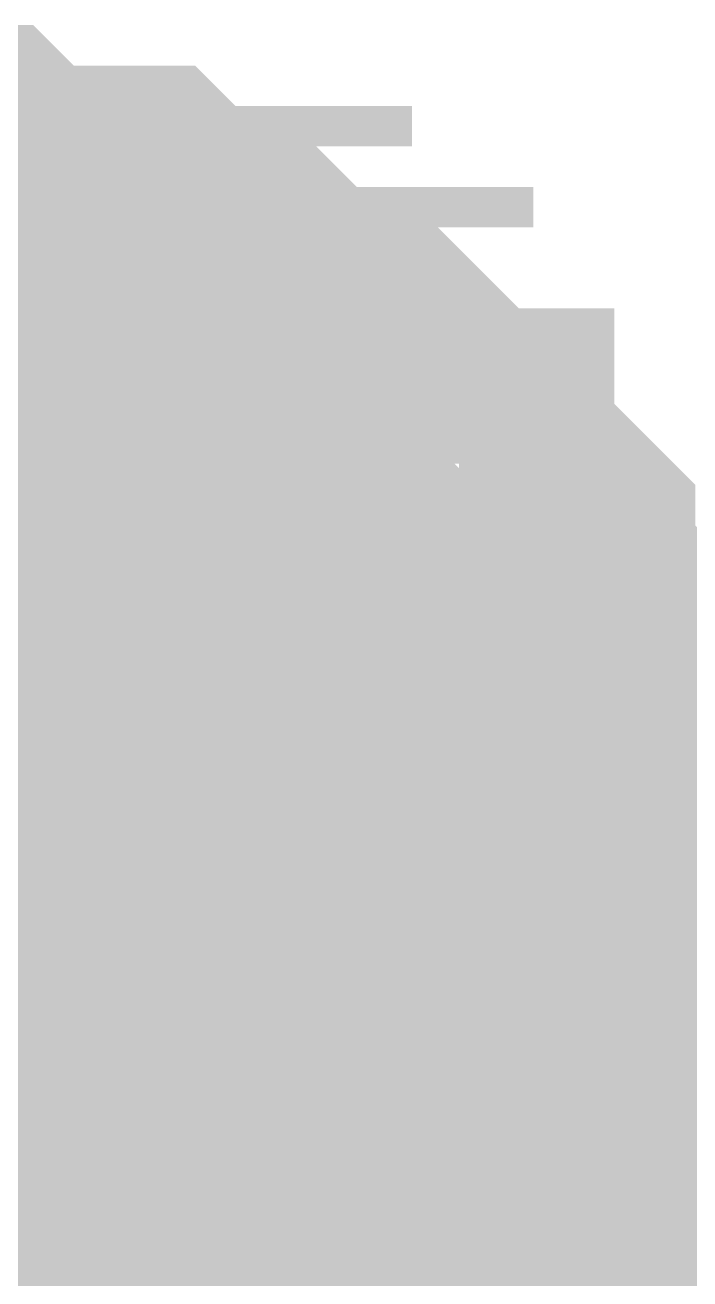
# Model space of a CAD drawing. Header units: inches. Extents: x 0 to 841, y 0 to 594.
# Drawn here: x 587.665 to 588.094, y 562.323 to 563.133 of the extents above; entities that cross this region are included whole.
import ezdxf

# ---------------------------------------------------------------- set-up
doc = ezdxf.new("R2010")
doc.units = ezdxf.units.IN
doc.layers.add('Sheet', color=255, linetype='Continuous')

msp = doc.modelspace()

# ---------------------------------------------------------------- linework, layer by layer
at = {"layer": 'Sheet'}
for points in [[(587.5032, 562.98302, 0.29972, 0.29972, 0), (587.52933, 562.98302, 0.29972, 0.29972, 0), (587.55546, 562.98302, 0.29972, 0.29972, 0), (587.58159, 562.98302, 0.29972, 0.29972, 0), (587.60772, 562.98302, 0.29972, 0.29972, 0), (587.63385, 562.95689, 0.29972, 0.29972, 0), (587.65999, 562.95689, 0.29972, 0.29972, 0), (587.68612, 562.95689, 0.29972, 0.29972, 0), (587.71225, 562.95689, 0.29972, 0.29972, 0), (587.73838, 562.93076, 0.29972, 0.29972, 0), (587.76451, 562.93076, 0.29972, 0.29972, 0), (587.76451, 562.90463, 0.29972, 0.29972, 0), (587.79064, 562.90463, 0.29972, 0.29972, 0), (587.81677, 562.8785, 0.29972, 0.29972, 0), (587.8429, 562.8785, 0.29972, 0.29972, 0), (587.8429, 562.85237, 0.29972, 0.29972, 0), (587.86903, 562.85237, 0.29972, 0.29972, 0), (587.89516, 562.82624, 0.29972, 0.29972, 0), (587.89516, 562.80011, 0.29972, 0.29972, 0), (587.9213, 562.80011, 0.29972, 0.29972, 0), (587.94743, 562.77398, 0.29972, 0.29972, 0), (587.94743, 562.74785, 0.29972, 0.29972, 0), (587.97356, 562.72171, 0.29972, 0.29972, 0), (587.97356, 562.69558, 0.29972, 0.29972, 0), (587.97356, 562.69558, 0.29972, 0.29972, 0), (587.99969, 562.66945, 0.29972, 0.29972, 0), (587.99969, 562.64332, 0.29972, 0.29972, 0), (587.99969, 562.61719, 0.29972, 0.29972, 0), (588.02582, 562.59106, 0.29972, 0.29972, 0), (588.02582, 562.56493, 0.29972, 0.29972, 0), (588.02582, 562.5388, 0.29972, 0.29972, 0), (588.02582, 562.51267, 0.29972, 0.29972, 0), (588.02582, 562.48654, 0.29972, 0.29972, 0)], [(587.5032, 562.98302, 0.29972, 0.29972, 0), (587.52933, 562.98302, 0.29972, 0.29972, 0), (587.55546, 562.98302, 0.29972, 0.29972, 0), (587.58159, 562.98302, 0.29972, 0.29972, 0), (587.60772, 562.98302, 0.29972, 0.29972, 0), (587.63385, 562.95689, 0.29972, 0.29972, 0), (587.65999, 562.95689, 0.29972, 0.29972, 0), (587.68612, 562.95689, 0.29972, 0.29972, 0), (587.71225, 562.95689, 0.29972, 0.29972, 0), (587.73838, 562.93076, 0.29972, 0.29972, 0), (587.76451, 562.93076, 0.29972, 0.29972, 0), (587.76451, 562.90463, 0.29972, 0.29972, 0), (587.79064, 562.90463, 0.29972, 0.29972, 0), (587.81677, 562.8785, 0.29972, 0.29972, 0), (587.8429, 562.8785, 0.29972, 0.29972, 0), (587.8429, 562.85237, 0.29972, 0.29972, 0), (587.86903, 562.85237, 0.29972, 0.29972, 0), (587.89516, 562.82624, 0.29972, 0.29972, 0), (587.89516, 562.80011, 0.29972, 0.29972, 0), (587.9213, 562.80011, 0.29972, 0.29972, 0), (587.94743, 562.77398, 0.29972, 0.29972, 0), (587.94743, 562.74785, 0.29972, 0.29972, 0), (587.97356, 562.72171, 0.29972, 0.29972, 0), (587.97356, 562.69558, 0.29972, 0.29972, 0), (587.97356, 562.69558, 0.29972, 0.29972, 0), (587.99969, 562.66945, 0.29972, 0.29972, 0), (587.99969, 562.64332, 0.29972, 0.29972, 0), (587.99969, 562.61719, 0.29972, 0.29972, 0), (588.02582, 562.59106, 0.29972, 0.29972, 0), (588.02582, 562.56493, 0.29972, 0.29972, 0), (588.02582, 562.5388, 0.29972, 0.29972, 0), (588.02582, 562.51267, 0.29972, 0.29972, 0), (588.02582, 562.48654, 0.29972, 0.29972, 0)], [(587.5032, 562.98302, 0.29972, 0.29972, 0), (587.52933, 562.98302, 0.29972, 0.29972, 0), (587.55546, 562.98302, 0.29972, 0.29972, 0), (587.58159, 562.98302, 0.29972, 0.29972, 0), (587.60772, 562.98302, 0.29972, 0.29972, 0), (587.63385, 562.95689, 0.29972, 0.29972, 0), (587.65999, 562.95689, 0.29972, 0.29972, 0), (587.68612, 562.95689, 0.29972, 0.29972, 0), (587.71225, 562.95689, 0.29972, 0.29972, 0), (587.73838, 562.93076, 0.29972, 0.29972, 0), (587.76451, 562.93076, 0.29972, 0.29972, 0), (587.76451, 562.90463, 0.29972, 0.29972, 0), (587.79064, 562.90463, 0.29972, 0.29972, 0), (587.81677, 562.8785, 0.29972, 0.29972, 0), (587.8429, 562.8785, 0.29972, 0.29972, 0), (587.8429, 562.85237, 0.29972, 0.29972, 0), (587.86903, 562.85237, 0.29972, 0.29972, 0), (587.89516, 562.82624, 0.29972, 0.29972, 0), (587.89516, 562.80011, 0.29972, 0.29972, 0), (587.9213, 562.80011, 0.29972, 0.29972, 0), (587.94743, 562.77398, 0.29972, 0.29972, 0), (587.94743, 562.74785, 0.29972, 0.29972, 0), (587.97356, 562.72171, 0.29972, 0.29972, 0), (587.97356, 562.69558, 0.29972, 0.29972, 0), (587.97356, 562.69558, 0.29972, 0.29972, 0), (587.99969, 562.66945, 0.29972, 0.29972, 0), (587.99969, 562.64332, 0.29972, 0.29972, 0), (587.99969, 562.61719, 0.29972, 0.29972, 0), (588.02582, 562.59106, 0.29972, 0.29972, 0), (588.02582, 562.56493, 0.29972, 0.29972, 0), (588.02582, 562.5388, 0.29972, 0.29972, 0), (588.02582, 562.51267, 0.29972, 0.29972, 0), (588.02582, 562.48654, 0.29972, 0.29972, 0)], [(587.5032, 562.98302, 0.29972, 0.29972, 0), (587.52933, 562.98302, 0.29972, 0.29972, 0), (587.55546, 562.98302, 0.29972, 0.29972, 0), (587.58159, 562.98302, 0.29972, 0.29972, 0), (587.60772, 562.98302, 0.29972, 0.29972, 0), (587.63385, 562.95689, 0.29972, 0.29972, 0), (587.65999, 562.95689, 0.29972, 0.29972, 0), (587.68612, 562.95689, 0.29972, 0.29972, 0), (587.71225, 562.95689, 0.29972, 0.29972, 0), (587.73838, 562.93076, 0.29972, 0.29972, 0), (587.76451, 562.93076, 0.29972, 0.29972, 0), (587.76451, 562.90463, 0.29972, 0.29972, 0), (587.79064, 562.90463, 0.29972, 0.29972, 0), (587.81677, 562.8785, 0.29972, 0.29972, 0), (587.8429, 562.8785, 0.29972, 0.29972, 0), (587.8429, 562.85237, 0.29972, 0.29972, 0), (587.86903, 562.85237, 0.29972, 0.29972, 0), (587.89516, 562.82624, 0.29972, 0.29972, 0), (587.89516, 562.80011, 0.29972, 0.29972, 0), (587.9213, 562.80011, 0.29972, 0.29972, 0), (587.94743, 562.77398, 0.29972, 0.29972, 0), (587.94743, 562.74785, 0.29972, 0.29972, 0), (587.97356, 562.72171, 0.29972, 0.29972, 0), (587.97356, 562.69558, 0.29972, 0.29972, 0), (587.97356, 562.69558, 0.29972, 0.29972, 0), (587.99969, 562.66945, 0.29972, 0.29972, 0), (587.99969, 562.64332, 0.29972, 0.29972, 0), (587.99969, 562.61719, 0.29972, 0.29972, 0), (588.02582, 562.59106, 0.29972, 0.29972, 0), (588.02582, 562.56493, 0.29972, 0.29972, 0), (588.02582, 562.5388, 0.29972, 0.29972, 0), (588.02582, 562.51267, 0.29972, 0.29972, 0), (588.02582, 562.48654, 0.29972, 0.29972, 0)], [(587.5032, 562.98302, 0.29972, 0.29972, 0), (587.52933, 562.98302, 0.29972, 0.29972, 0), (587.55546, 562.98302, 0.29972, 0.29972, 0), (587.58159, 562.98302, 0.29972, 0.29972, 0), (587.60772, 562.98302, 0.29972, 0.29972, 0), (587.63385, 562.95689, 0.29972, 0.29972, 0), (587.65999, 562.95689, 0.29972, 0.29972, 0), (587.68612, 562.95689, 0.29972, 0.29972, 0), (587.71225, 562.95689, 0.29972, 0.29972, 0), (587.73838, 562.93076, 0.29972, 0.29972, 0), (587.76451, 562.93076, 0.29972, 0.29972, 0), (587.76451, 562.90463, 0.29972, 0.29972, 0), (587.79064, 562.90463, 0.29972, 0.29972, 0), (587.81677, 562.8785, 0.29972, 0.29972, 0), (587.8429, 562.8785, 0.29972, 0.29972, 0), (587.8429, 562.85237, 0.29972, 0.29972, 0), (587.86903, 562.85237, 0.29972, 0.29972, 0), (587.89516, 562.82624, 0.29972, 0.29972, 0), (587.89516, 562.80011, 0.29972, 0.29972, 0), (587.9213, 562.80011, 0.29972, 0.29972, 0), (587.94743, 562.77398, 0.29972, 0.29972, 0), (587.94743, 562.74785, 0.29972, 0.29972, 0), (587.97356, 562.72171, 0.29972, 0.29972, 0), (587.97356, 562.69558, 0.29972, 0.29972, 0), (587.97356, 562.69558, 0.29972, 0.29972, 0), (587.99969, 562.66945, 0.29972, 0.29972, 0), (587.99969, 562.64332, 0.29972, 0.29972, 0), (587.99969, 562.61719, 0.29972, 0.29972, 0), (588.02582, 562.59106, 0.29972, 0.29972, 0), (588.02582, 562.56493, 0.29972, 0.29972, 0), (588.02582, 562.5388, 0.29972, 0.29972, 0), (588.02582, 562.51267, 0.29972, 0.29972, 0), (588.02582, 562.48654, 0.29972, 0.29972, 0)], [(587.60772, 562.98302, 0.09906, 0.09906, 0), (587.63385, 562.95689, 0.09906, 0.09906, 0), (587.65999, 562.95689, 0.09906, 0.09906, 0), (587.68612, 562.95689, 0.09906, 0.09906, 0), (587.71225, 562.95689, 0.09906, 0.09906, 0), (587.73838, 562.93076, 0.09906, 0.09906, 0), (587.76451, 562.93076, 0.09906, 0.09906, 0), (587.76451, 562.90463, 0.09906, 0.09906, 0), (587.79064, 562.90463, 0.09906, 0.09906, 0), (587.81677, 562.8785, 0.09906, 0.09906, 0), (587.8429, 562.8785, 0.09906, 0.09906, 0), (587.8429, 562.85237, 0.09906, 0.09906, 0), (587.86903, 562.85237, 0.09906, 0.09906, 0), (587.89516, 562.82624, 0.09906, 0.09906, 0), (587.89516, 562.80011, 0.09906, 0.09906, 0), (587.9213, 562.80011, 0.09906, 0.09906, 0), (587.94743, 562.77398, 0.09906, 0.09906, 0), (587.94743, 562.74785, 0.09906, 0.09906, 0), (587.97356, 562.72171, 0.09906, 0.09906, 0), (587.97356, 562.69558, 0.09906, 0.09906, 0), (587.97356, 562.69558, 0.09906, 0.09906, 0), (587.99969, 562.66945, 0.09906, 0.09906, 0), (587.99969, 562.64332, 0.09906, 0.09906, 0), (587.99969, 562.61719, 0.09906, 0.09906, 0), (588.02582, 562.59106, 0.09906, 0.09906, 0), (588.02582, 562.56493, 0.09906, 0.09906, 0), (588.02582, 562.5388, 0.09906, 0.09906, 0), (588.02582, 562.51267, 0.09906, 0.09906, 0), (588.02582, 562.48654, 0.09906, 0.09906, 0)], [(587.60772, 562.98302, 0.09906, 0.09906, 0), (587.63385, 562.95689, 0.09906, 0.09906, 0), (587.65999, 562.95689, 0.09906, 0.09906, 0), (587.68612, 562.95689, 0.09906, 0.09906, 0), (587.71225, 562.95689, 0.09906, 0.09906, 0), (587.73838, 562.93076, 0.09906, 0.09906, 0), (587.76451, 562.93076, 0.09906, 0.09906, 0), (587.76451, 562.90463, 0.09906, 0.09906, 0), (587.79064, 562.90463, 0.09906, 0.09906, 0), (587.81677, 562.8785, 0.09906, 0.09906, 0), (587.8429, 562.8785, 0.09906, 0.09906, 0), (587.8429, 562.85237, 0.09906, 0.09906, 0), (587.86903, 562.85237, 0.09906, 0.09906, 0), (587.89516, 562.82624, 0.09906, 0.09906, 0), (587.89516, 562.80011, 0.09906, 0.09906, 0), (587.9213, 562.80011, 0.09906, 0.09906, 0), (587.94743, 562.77398, 0.09906, 0.09906, 0), (587.94743, 562.74785, 0.09906, 0.09906, 0), (587.97356, 562.72171, 0.09906, 0.09906, 0), (587.97356, 562.69558, 0.09906, 0.09906, 0), (587.97356, 562.69558, 0.09906, 0.09906, 0), (587.99969, 562.66945, 0.09906, 0.09906, 0), (587.99969, 562.64332, 0.09906, 0.09906, 0), (587.99969, 562.61719, 0.09906, 0.09906, 0), (588.02582, 562.59106, 0.09906, 0.09906, 0), (588.02582, 562.56493, 0.09906, 0.09906, 0), (588.02582, 562.5388, 0.09906, 0.09906, 0), (588.02582, 562.51267, 0.09906, 0.09906, 0), (588.02582, 562.48654, 0.09906, 0.09906, 0)], [(587.60772, 562.98302, 0.09906, 0.09906, 0), (587.63385, 562.95689, 0.09906, 0.09906, 0), (587.65999, 562.95689, 0.09906, 0.09906, 0), (587.68612, 562.95689, 0.09906, 0.09906, 0), (587.71225, 562.95689, 0.09906, 0.09906, 0), (587.73838, 562.93076, 0.09906, 0.09906, 0), (587.76451, 562.93076, 0.09906, 0.09906, 0), (587.76451, 562.90463, 0.09906, 0.09906, 0), (587.79064, 562.90463, 0.09906, 0.09906, 0), (587.81677, 562.8785, 0.09906, 0.09906, 0), (587.8429, 562.8785, 0.09906, 0.09906, 0), (587.8429, 562.85237, 0.09906, 0.09906, 0), (587.86903, 562.85237, 0.09906, 0.09906, 0), (587.89516, 562.82624, 0.09906, 0.09906, 0), (587.89516, 562.80011, 0.09906, 0.09906, 0), (587.9213, 562.80011, 0.09906, 0.09906, 0), (587.94743, 562.77398, 0.09906, 0.09906, 0), (587.94743, 562.74785, 0.09906, 0.09906, 0), (587.97356, 562.72171, 0.09906, 0.09906, 0), (587.97356, 562.69558, 0.09906, 0.09906, 0), (587.97356, 562.69558, 0.09906, 0.09906, 0), (587.99969, 562.66945, 0.09906, 0.09906, 0), (587.99969, 562.64332, 0.09906, 0.09906, 0), (587.99969, 562.61719, 0.09906, 0.09906, 0), (588.02582, 562.59106, 0.09906, 0.09906, 0), (588.02582, 562.56493, 0.09906, 0.09906, 0), (588.02582, 562.5388, 0.09906, 0.09906, 0), (588.02582, 562.51267, 0.09906, 0.09906, 0), (588.02582, 562.48654, 0.09906, 0.09906, 0)], [(587.60772, 562.98302, 0.09906, 0.09906, 0), (587.63385, 562.95689, 0.09906, 0.09906, 0), (587.65999, 562.95689, 0.09906, 0.09906, 0), (587.68612, 562.95689, 0.09906, 0.09906, 0), (587.71225, 562.95689, 0.09906, 0.09906, 0), (587.73838, 562.93076, 0.09906, 0.09906, 0), (587.76451, 562.93076, 0.09906, 0.09906, 0), (587.76451, 562.90463, 0.09906, 0.09906, 0), (587.79064, 562.90463, 0.09906, 0.09906, 0), (587.81677, 562.8785, 0.09906, 0.09906, 0), (587.8429, 562.8785, 0.09906, 0.09906, 0), (587.8429, 562.85237, 0.09906, 0.09906, 0), (587.86903, 562.85237, 0.09906, 0.09906, 0), (587.89516, 562.82624, 0.09906, 0.09906, 0), (587.89516, 562.80011, 0.09906, 0.09906, 0), (587.9213, 562.80011, 0.09906, 0.09906, 0), (587.94743, 562.77398, 0.09906, 0.09906, 0), (587.94743, 562.74785, 0.09906, 0.09906, 0), (587.97356, 562.72171, 0.09906, 0.09906, 0), (587.97356, 562.69558, 0.09906, 0.09906, 0), (587.97356, 562.69558, 0.09906, 0.09906, 0), (587.99969, 562.66945, 0.09906, 0.09906, 0), (587.99969, 562.64332, 0.09906, 0.09906, 0), (587.99969, 562.61719, 0.09906, 0.09906, 0), (588.02582, 562.59106, 0.09906, 0.09906, 0), (588.02582, 562.56493, 0.09906, 0.09906, 0), (588.02582, 562.5388, 0.09906, 0.09906, 0), (588.02582, 562.51267, 0.09906, 0.09906, 0), (588.02582, 562.48654, 0.09906, 0.09906, 0)], [(587.60772, 562.98302, 0.09906, 0.09906, 0), (587.63385, 562.95689, 0.09906, 0.09906, 0), (587.65999, 562.95689, 0.09906, 0.09906, 0), (587.68612, 562.95689, 0.09906, 0.09906, 0), (587.71225, 562.95689, 0.09906, 0.09906, 0), (587.73838, 562.93076, 0.09906, 0.09906, 0), (587.76451, 562.93076, 0.09906, 0.09906, 0), (587.76451, 562.90463, 0.09906, 0.09906, 0), (587.79064, 562.90463, 0.09906, 0.09906, 0), (587.81677, 562.8785, 0.09906, 0.09906, 0), (587.8429, 562.8785, 0.09906, 0.09906, 0), (587.8429, 562.85237, 0.09906, 0.09906, 0), (587.86903, 562.85237, 0.09906, 0.09906, 0), (587.89516, 562.82624, 0.09906, 0.09906, 0), (587.89516, 562.80011, 0.09906, 0.09906, 0), (587.9213, 562.80011, 0.09906, 0.09906, 0), (587.94743, 562.77398, 0.09906, 0.09906, 0), (587.94743, 562.74785, 0.09906, 0.09906, 0), (587.97356, 562.72171, 0.09906, 0.09906, 0), (587.97356, 562.69558, 0.09906, 0.09906, 0), (587.97356, 562.69558, 0.09906, 0.09906, 0), (587.99969, 562.66945, 0.09906, 0.09906, 0), (587.99969, 562.64332, 0.09906, 0.09906, 0), (587.99969, 562.61719, 0.09906, 0.09906, 0), (588.02582, 562.59106, 0.09906, 0.09906, 0), (588.02582, 562.56493, 0.09906, 0.09906, 0), (588.02582, 562.5388, 0.09906, 0.09906, 0), (588.02582, 562.51267, 0.09906, 0.09906, 0), (588.02582, 562.48654, 0.09906, 0.09906, 0)], [(582.51218, 562.48654, 0.29972, 0.29972, 0), (587.5032, 562.48654, 0.29972, 0.29972, 0), (597.51137, 562.48654, 0.29972, 0.29972, 0)], [(588.02582, 562.48654, 0.29972, 0.29972, 0), (588.02582, 562.46041, 0.29972, 0.29972, 0), (588.02582, 562.43428, 0.29972, 0.29972, 0), (588.02582, 562.40815, 0.29972, 0.29972, 0), (588.02582, 562.38202, 0.29972, 0.29972, 0), (587.99969, 562.35589, 0.29972, 0.29972, 0), (587.99969, 562.32976, 0.29972, 0.29972, 0), (587.99969, 562.30363, 0.29972, 0.29972, 0), (587.97356, 562.27749, 0.29972, 0.29972, 0), (587.97356, 562.25136, 0.29972, 0.29972, 0), (587.97356, 562.22523, 0.29972, 0.29972, 0), (587.94743, 562.22523, 0.29972, 0.29972, 0), (587.94743, 562.1991, 0.29972, 0.29972, 0), (587.9213, 562.17297, 0.29972, 0.29972, 0)], [(588.02582, 562.48654, 0.29972, 0.29972, 0), (588.02582, 562.46041, 0.29972, 0.29972, 0), (588.02582, 562.43428, 0.29972, 0.29972, 0), (588.02582, 562.40815, 0.29972, 0.29972, 0), (588.02582, 562.38202, 0.29972, 0.29972, 0), (587.99969, 562.35589, 0.29972, 0.29972, 0), (587.99969, 562.32976, 0.29972, 0.29972, 0), (587.99969, 562.30363, 0.29972, 0.29972, 0), (587.97356, 562.27749, 0.29972, 0.29972, 0), (587.97356, 562.25136, 0.29972, 0.29972, 0), (587.97356, 562.22523, 0.29972, 0.29972, 0), (587.94743, 562.22523, 0.29972, 0.29972, 0), (587.94743, 562.1991, 0.29972, 0.29972, 0), (587.9213, 562.17297, 0.29972, 0.29972, 0)], [(588.02582, 562.48654, 0.29972, 0.29972, 0), (588.02582, 562.46041, 0.29972, 0.29972, 0), (588.02582, 562.43428, 0.29972, 0.29972, 0), (588.02582, 562.40815, 0.29972, 0.29972, 0), (588.02582, 562.38202, 0.29972, 0.29972, 0), (587.99969, 562.35589, 0.29972, 0.29972, 0), (587.99969, 562.32976, 0.29972, 0.29972, 0), (587.99969, 562.30363, 0.29972, 0.29972, 0), (587.97356, 562.27749, 0.29972, 0.29972, 0), (587.97356, 562.25136, 0.29972, 0.29972, 0), (587.97356, 562.22523, 0.29972, 0.29972, 0), (587.94743, 562.22523, 0.29972, 0.29972, 0), (587.94743, 562.1991, 0.29972, 0.29972, 0), (587.9213, 562.17297, 0.29972, 0.29972, 0)], [(588.02582, 562.48654, 0.29972, 0.29972, 0), (588.02582, 562.46041, 0.29972, 0.29972, 0), (588.02582, 562.43428, 0.29972, 0.29972, 0), (588.02582, 562.40815, 0.29972, 0.29972, 0), (588.02582, 562.38202, 0.29972, 0.29972, 0), (587.99969, 562.35589, 0.29972, 0.29972, 0), (587.99969, 562.32976, 0.29972, 0.29972, 0), (587.99969, 562.30363, 0.29972, 0.29972, 0), (587.97356, 562.27749, 0.29972, 0.29972, 0), (587.97356, 562.25136, 0.29972, 0.29972, 0), (587.97356, 562.22523, 0.29972, 0.29972, 0), (587.94743, 562.22523, 0.29972, 0.29972, 0), (587.94743, 562.1991, 0.29972, 0.29972, 0), (587.9213, 562.17297, 0.29972, 0.29972, 0)], [(588.02582, 562.48654, 0.29972, 0.29972, 0), (588.02582, 562.46041, 0.29972, 0.29972, 0), (588.02582, 562.43428, 0.29972, 0.29972, 0), (588.02582, 562.40815, 0.29972, 0.29972, 0), (588.02582, 562.38202, 0.29972, 0.29972, 0), (587.99969, 562.35589, 0.29972, 0.29972, 0), (587.99969, 562.32976, 0.29972, 0.29972, 0), (587.99969, 562.30363, 0.29972, 0.29972, 0), (587.97356, 562.27749, 0.29972, 0.29972, 0), (587.97356, 562.25136, 0.29972, 0.29972, 0), (587.97356, 562.22523, 0.29972, 0.29972, 0), (587.94743, 562.22523, 0.29972, 0.29972, 0), (587.94743, 562.1991, 0.29972, 0.29972, 0), (587.9213, 562.17297, 0.29972, 0.29972, 0)], [(588.02582, 562.48654, 0.29972, 0.29972, 0), (588.02582, 562.48654, 0.29972, 0.29972, 0), (588.02582, 562.48654, 0.29972, 0.29972, 0), (588.02582, 562.48654, 0.29972, 0.29972, 0), (588.02582, 562.48654, 0.29972, 0.29972, 0), (588.02582, 562.48654, 0.29972, 0.29972, 0), (588.02582, 562.48654, 0.29972, 0.29972, 0), (588.02582, 562.48654, 0.29972, 0.29972, 0), (588.02582, 562.48654, 0.29972, 0.29972, 0), (588.02582, 562.48654, 0.29972, 0.29972, 0), (588.02582, 562.48654, 0.29972, 0.29972, 0), (588.02582, 562.48654, 0.29972, 0.29972, 0), (588.02582, 562.48654, 0.29972, 0.29972, 0), (588.02582, 562.48654, 0.29972, 0.29972, 0), (588.02582, 562.48654, 0.29972, 0.29972, 0), (588.02582, 562.48654, 0.29972, 0.29972, 0), (588.02582, 562.48654, 0.29972, 0.29972, 0), (588.02582, 562.48654, 0.29972, 0.29972, 0), (588.02582, 562.48654, 0.29972, 0.29972, 0), (588.02582, 562.48654, 0.29972, 0.29972, 0), (588.02582, 562.48654, 0.29972, 0.29972, 0), (588.02582, 562.48654, 0.29972, 0.29972, 0), (588.02582, 562.48654, 0.29972, 0.29972, 0), (588.02582, 562.48654, 0.29972, 0.29972, 0), (588.02582, 562.48654, 0.29972, 0.29972, 0), (588.02582, 562.48654, 0.29972, 0.29972, 0), (588.02582, 562.48654, 0.29972, 0.29972, 0), (588.02582, 562.48654, 0.29972, 0.29972, 0), (588.02582, 562.48654, 0.29972, 0.29972, 0), (588.02582, 562.48654, 0.29972, 0.29972, 0), (588.02582, 562.48654, 0.29972, 0.29972, 0), (588.02582, 562.48654, 0.29972, 0.29972, 0), (588.02582, 562.48654, 0.29972, 0.29972, 0)], [(588.02582, 562.48654, 0.29972, 0.29972, 0), (588.02582, 562.48654, 0.29972, 0.29972, 0)], [(588.02582, 562.48654, 0.29972, 0.29972, 0), (588.02582, 562.48654, 0.29972, 0.29972, 0), (588.02582, 562.48654, 0.29972, 0.29972, 0), (588.02582, 562.48654, 0.29972, 0.29972, 0), (588.02582, 562.48654, 0.29972, 0.29972, 0), (588.02582, 562.48654, 0.29972, 0.29972, 0), (588.02582, 562.48654, 0.29972, 0.29972, 0), (588.02582, 562.48654, 0.29972, 0.29972, 0), (588.02582, 562.48654, 0.29972, 0.29972, 0), (588.02582, 562.48654, 0.29972, 0.29972, 0), (588.02582, 562.48654, 0.29972, 0.29972, 0), (588.02582, 562.48654, 0.29972, 0.29972, 0), (588.02582, 562.48654, 0.29972, 0.29972, 0), (588.02582, 562.48654, 0.29972, 0.29972, 0), (588.02582, 562.48654, 0.29972, 0.29972, 0), (588.02582, 562.48654, 0.29972, 0.29972, 0), (588.02582, 562.48654, 0.29972, 0.29972, 0), (588.02582, 562.48654, 0.29972, 0.29972, 0), (588.02582, 562.48654, 0.29972, 0.29972, 0), (588.02582, 562.48654, 0.29972, 0.29972, 0), (588.02582, 562.48654, 0.29972, 0.29972, 0), (588.02582, 562.48654, 0.29972, 0.29972, 0), (588.02582, 562.48654, 0.29972, 0.29972, 0), (588.02582, 562.48654, 0.29972, 0.29972, 0), (588.02582, 562.48654, 0.29972, 0.29972, 0), (588.02582, 562.48654, 0.29972, 0.29972, 0), (588.02582, 562.48654, 0.29972, 0.29972, 0), (588.02582, 562.48654, 0.29972, 0.29972, 0), (588.02582, 562.48654, 0.29972, 0.29972, 0), (588.02582, 562.48654, 0.29972, 0.29972, 0), (588.02582, 562.48654, 0.29972, 0.29972, 0), (588.02582, 562.48654, 0.29972, 0.29972, 0), (588.02582, 562.48654, 0.29972, 0.29972, 0)], [(588.02582, 562.48654, 0.29972, 0.29972, 0), (588.02582, 562.48654, 0.29972, 0.29972, 0)], [(588.02582, 562.48654, 0.29972, 0.29972, 0), (588.02582, 562.48654, 0.29972, 0.29972, 0), (588.02582, 562.48654, 0.29972, 0.29972, 0), (588.02582, 562.48654, 0.29972, 0.29972, 0), (588.02582, 562.48654, 0.29972, 0.29972, 0), (588.02582, 562.48654, 0.29972, 0.29972, 0), (588.02582, 562.48654, 0.29972, 0.29972, 0), (588.02582, 562.48654, 0.29972, 0.29972, 0), (588.02582, 562.48654, 0.29972, 0.29972, 0), (588.02582, 562.48654, 0.29972, 0.29972, 0), (588.02582, 562.48654, 0.29972, 0.29972, 0), (588.02582, 562.48654, 0.29972, 0.29972, 0), (588.02582, 562.48654, 0.29972, 0.29972, 0), (588.02582, 562.48654, 0.29972, 0.29972, 0), (588.02582, 562.48654, 0.29972, 0.29972, 0), (588.02582, 562.48654, 0.29972, 0.29972, 0), (588.02582, 562.48654, 0.29972, 0.29972, 0), (588.02582, 562.48654, 0.29972, 0.29972, 0), (588.02582, 562.48654, 0.29972, 0.29972, 0), (588.02582, 562.48654, 0.29972, 0.29972, 0), (588.02582, 562.48654, 0.29972, 0.29972, 0), (588.02582, 562.48654, 0.29972, 0.29972, 0), (588.02582, 562.48654, 0.29972, 0.29972, 0), (588.02582, 562.48654, 0.29972, 0.29972, 0), (588.02582, 562.48654, 0.29972, 0.29972, 0), (588.02582, 562.48654, 0.29972, 0.29972, 0), (588.02582, 562.48654, 0.29972, 0.29972, 0), (588.02582, 562.48654, 0.29972, 0.29972, 0), (588.02582, 562.48654, 0.29972, 0.29972, 0), (588.02582, 562.48654, 0.29972, 0.29972, 0), (588.02582, 562.48654, 0.29972, 0.29972, 0), (588.02582, 562.48654, 0.29972, 0.29972, 0), (588.02582, 562.48654, 0.29972, 0.29972, 0)], [(588.02582, 562.48654, 0.29972, 0.29972, 0), (588.02582, 562.48654, 0.29972, 0.29972, 0)], [(588.02582, 562.48654, 0.29972, 0.29972, 0), (588.02582, 562.48654, 0.29972, 0.29972, 0), (588.02582, 562.48654, 0.29972, 0.29972, 0), (588.02582, 562.48654, 0.29972, 0.29972, 0), (588.02582, 562.48654, 0.29972, 0.29972, 0), (588.02582, 562.48654, 0.29972, 0.29972, 0), (588.02582, 562.48654, 0.29972, 0.29972, 0), (588.02582, 562.48654, 0.29972, 0.29972, 0), (588.02582, 562.48654, 0.29972, 0.29972, 0), (588.02582, 562.48654, 0.29972, 0.29972, 0), (588.02582, 562.48654, 0.29972, 0.29972, 0), (588.02582, 562.48654, 0.29972, 0.29972, 0), (588.02582, 562.48654, 0.29972, 0.29972, 0), (588.02582, 562.48654, 0.29972, 0.29972, 0), (588.02582, 562.48654, 0.29972, 0.29972, 0), (588.02582, 562.48654, 0.29972, 0.29972, 0), (588.02582, 562.48654, 0.29972, 0.29972, 0), (588.02582, 562.48654, 0.29972, 0.29972, 0), (588.02582, 562.48654, 0.29972, 0.29972, 0), (588.02582, 562.48654, 0.29972, 0.29972, 0), (588.02582, 562.48654, 0.29972, 0.29972, 0), (588.02582, 562.48654, 0.29972, 0.29972, 0), (588.02582, 562.48654, 0.29972, 0.29972, 0), (588.02582, 562.48654, 0.29972, 0.29972, 0), (588.02582, 562.48654, 0.29972, 0.29972, 0), (588.02582, 562.48654, 0.29972, 0.29972, 0), (588.02582, 562.48654, 0.29972, 0.29972, 0), (588.02582, 562.48654, 0.29972, 0.29972, 0), (588.02582, 562.48654, 0.29972, 0.29972, 0), (588.02582, 562.48654, 0.29972, 0.29972, 0), (588.02582, 562.48654, 0.29972, 0.29972, 0), (588.02582, 562.48654, 0.29972, 0.29972, 0), (588.02582, 562.48654, 0.29972, 0.29972, 0)], [(588.02582, 562.48654, 0.29972, 0.29972, 0), (588.02582, 562.48654, 0.29972, 0.29972, 0)], [(588.02582, 562.48654, 0.29972, 0.29972, 0), (588.02582, 562.48654, 0.29972, 0.29972, 0), (588.02582, 562.48654, 0.29972, 0.29972, 0), (588.02582, 562.48654, 0.29972, 0.29972, 0), (588.02582, 562.48654, 0.29972, 0.29972, 0), (588.02582, 562.48654, 0.29972, 0.29972, 0), (588.02582, 562.48654, 0.29972, 0.29972, 0), (588.02582, 562.48654, 0.29972, 0.29972, 0), (588.02582, 562.48654, 0.29972, 0.29972, 0), (588.02582, 562.48654, 0.29972, 0.29972, 0), (588.02582, 562.48654, 0.29972, 0.29972, 0), (588.02582, 562.48654, 0.29972, 0.29972, 0), (588.02582, 562.48654, 0.29972, 0.29972, 0), (588.02582, 562.48654, 0.29972, 0.29972, 0), (588.02582, 562.48654, 0.29972, 0.29972, 0), (588.02582, 562.48654, 0.29972, 0.29972, 0), (588.02582, 562.48654, 0.29972, 0.29972, 0), (588.02582, 562.48654, 0.29972, 0.29972, 0), (588.02582, 562.48654, 0.29972, 0.29972, 0), (588.02582, 562.48654, 0.29972, 0.29972, 0), (588.02582, 562.48654, 0.29972, 0.29972, 0), (588.02582, 562.48654, 0.29972, 0.29972, 0), (588.02582, 562.48654, 0.29972, 0.29972, 0), (588.02582, 562.48654, 0.29972, 0.29972, 0), (588.02582, 562.48654, 0.29972, 0.29972, 0), (588.02582, 562.48654, 0.29972, 0.29972, 0), (588.02582, 562.48654, 0.29972, 0.29972, 0), (588.02582, 562.48654, 0.29972, 0.29972, 0), (588.02582, 562.48654, 0.29972, 0.29972, 0), (588.02582, 562.48654, 0.29972, 0.29972, 0), (588.02582, 562.48654, 0.29972, 0.29972, 0), (588.02582, 562.48654, 0.29972, 0.29972, 0), (588.02582, 562.48654, 0.29972, 0.29972, 0)], [(588.02582, 562.48654, 0.29972, 0.29972, 0), (588.02582, 562.48654, 0.29972, 0.29972, 0)], [(588.02582, 562.48654, 0.09906, 0.09906, 0), (588.02582, 562.46041, 0.09906, 0.09906, 0), (588.02582, 562.43428, 0.09906, 0.09906, 0), (588.02582, 562.40815, 0.09906, 0.09906, 0), (588.02582, 562.38202, 0.09906, 0.09906, 0), (587.99969, 562.35589, 0.09906, 0.09906, 0), (587.99969, 562.32976, 0.09906, 0.09906, 0), (587.99969, 562.30363, 0.09906, 0.09906, 0), (587.97356, 562.27749, 0.09906, 0.09906, 0), (587.97356, 562.25136, 0.09906, 0.09906, 0)], [(588.02582, 562.48654, 0.09906, 0.09906, 0), (588.02582, 562.46041, 0.09906, 0.09906, 0), (588.02582, 562.43428, 0.09906, 0.09906, 0), (588.02582, 562.40815, 0.09906, 0.09906, 0), (588.02582, 562.38202, 0.09906, 0.09906, 0), (587.99969, 562.35589, 0.09906, 0.09906, 0), (587.99969, 562.32976, 0.09906, 0.09906, 0), (587.99969, 562.30363, 0.09906, 0.09906, 0), (587.97356, 562.27749, 0.09906, 0.09906, 0), (587.97356, 562.25136, 0.09906, 0.09906, 0)], [(588.02582, 562.48654, 0.09906, 0.09906, 0), (588.02582, 562.46041, 0.09906, 0.09906, 0), (588.02582, 562.43428, 0.09906, 0.09906, 0), (588.02582, 562.40815, 0.09906, 0.09906, 0), (588.02582, 562.38202, 0.09906, 0.09906, 0), (587.99969, 562.35589, 0.09906, 0.09906, 0), (587.99969, 562.32976, 0.09906, 0.09906, 0), (587.99969, 562.30363, 0.09906, 0.09906, 0), (587.97356, 562.27749, 0.09906, 0.09906, 0), (587.97356, 562.25136, 0.09906, 0.09906, 0)], [(588.02582, 562.48654, 0.09906, 0.09906, 0), (588.02582, 562.46041, 0.09906, 0.09906, 0), (588.02582, 562.43428, 0.09906, 0.09906, 0), (588.02582, 562.40815, 0.09906, 0.09906, 0), (588.02582, 562.38202, 0.09906, 0.09906, 0), (587.99969, 562.35589, 0.09906, 0.09906, 0), (587.99969, 562.32976, 0.09906, 0.09906, 0), (587.99969, 562.30363, 0.09906, 0.09906, 0), (587.97356, 562.27749, 0.09906, 0.09906, 0), (587.97356, 562.25136, 0.09906, 0.09906, 0)], [(588.02582, 562.48654, 0.09906, 0.09906, 0), (588.02582, 562.46041, 0.09906, 0.09906, 0), (588.02582, 562.43428, 0.09906, 0.09906, 0), (588.02582, 562.40815, 0.09906, 0.09906, 0), (588.02582, 562.38202, 0.09906, 0.09906, 0), (587.99969, 562.35589, 0.09906, 0.09906, 0), (587.99969, 562.32976, 0.09906, 0.09906, 0), (587.99969, 562.30363, 0.09906, 0.09906, 0), (587.97356, 562.27749, 0.09906, 0.09906, 0), (587.97356, 562.25136, 0.09906, 0.09906, 0)], [(588.02582, 562.48654, 0.09906, 0.09906, 0), (588.02582, 562.48654, 0.09906, 0.09906, 0), (588.02582, 562.48654, 0.09906, 0.09906, 0), (588.02582, 562.48654, 0.09906, 0.09906, 0), (588.02582, 562.48654, 0.09906, 0.09906, 0), (588.02582, 562.48654, 0.09906, 0.09906, 0), (588.02582, 562.48654, 0.09906, 0.09906, 0), (588.02582, 562.48654, 0.09906, 0.09906, 0), (588.02582, 562.48654, 0.09906, 0.09906, 0), (588.02582, 562.48654, 0.09906, 0.09906, 0), (588.02582, 562.48654, 0.09906, 0.09906, 0), (588.02582, 562.48654, 0.09906, 0.09906, 0), (588.02582, 562.48654, 0.09906, 0.09906, 0), (588.02582, 562.48654, 0.09906, 0.09906, 0), (588.02582, 562.48654, 0.09906, 0.09906, 0), (588.02582, 562.48654, 0.09906, 0.09906, 0), (588.02582, 562.48654, 0.09906, 0.09906, 0), (588.02582, 562.48654, 0.09906, 0.09906, 0), (588.02582, 562.48654, 0.09906, 0.09906, 0), (588.02582, 562.48654, 0.09906, 0.09906, 0), (588.02582, 562.48654, 0.09906, 0.09906, 0), (588.02582, 562.48654, 0.09906, 0.09906, 0), (588.02582, 562.48654, 0.09906, 0.09906, 0), (588.02582, 562.48654, 0.09906, 0.09906, 0), (588.02582, 562.48654, 0.09906, 0.09906, 0), (588.02582, 562.48654, 0.09906, 0.09906, 0), (588.02582, 562.48654, 0.09906, 0.09906, 0), (588.02582, 562.48654, 0.09906, 0.09906, 0), (588.02582, 562.48654, 0.09906, 0.09906, 0), (588.02582, 562.48654, 0.09906, 0.09906, 0), (588.02582, 562.48654, 0.09906, 0.09906, 0), (588.02582, 562.48654, 0.09906, 0.09906, 0), (588.02582, 562.48654, 0.09906, 0.09906, 0)], [(588.02582, 562.48654, 0.09906, 0.09906, 0), (588.02582, 562.48654, 0.09906, 0.09906, 0)], [(588.02582, 562.48654, 0.09906, 0.09906, 0), (588.02582, 562.48654, 0.09906, 0.09906, 0), (588.02582, 562.48654, 0.09906, 0.09906, 0), (588.02582, 562.48654, 0.09906, 0.09906, 0), (588.02582, 562.48654, 0.09906, 0.09906, 0), (588.02582, 562.48654, 0.09906, 0.09906, 0), (588.02582, 562.48654, 0.09906, 0.09906, 0), (588.02582, 562.48654, 0.09906, 0.09906, 0), (588.02582, 562.48654, 0.09906, 0.09906, 0), (588.02582, 562.48654, 0.09906, 0.09906, 0), (588.02582, 562.48654, 0.09906, 0.09906, 0), (588.02582, 562.48654, 0.09906, 0.09906, 0), (588.02582, 562.48654, 0.09906, 0.09906, 0), (588.02582, 562.48654, 0.09906, 0.09906, 0), (588.02582, 562.48654, 0.09906, 0.09906, 0), (588.02582, 562.48654, 0.09906, 0.09906, 0), (588.02582, 562.48654, 0.09906, 0.09906, 0), (588.02582, 562.48654, 0.09906, 0.09906, 0), (588.02582, 562.48654, 0.09906, 0.09906, 0), (588.02582, 562.48654, 0.09906, 0.09906, 0), (588.02582, 562.48654, 0.09906, 0.09906, 0), (588.02582, 562.48654, 0.09906, 0.09906, 0), (588.02582, 562.48654, 0.09906, 0.09906, 0), (588.02582, 562.48654, 0.09906, 0.09906, 0), (588.02582, 562.48654, 0.09906, 0.09906, 0), (588.02582, 562.48654, 0.09906, 0.09906, 0), (588.02582, 562.48654, 0.09906, 0.09906, 0), (588.02582, 562.48654, 0.09906, 0.09906, 0), (588.02582, 562.48654, 0.09906, 0.09906, 0), (588.02582, 562.48654, 0.09906, 0.09906, 0), (588.02582, 562.48654, 0.09906, 0.09906, 0), (588.02582, 562.48654, 0.09906, 0.09906, 0), (588.02582, 562.48654, 0.09906, 0.09906, 0)], [(588.02582, 562.48654, 0.09906, 0.09906, 0), (588.02582, 562.48654, 0.09906, 0.09906, 0)], [(588.02582, 562.48654, 0.09906, 0.09906, 0), (588.02582, 562.48654, 0.09906, 0.09906, 0), (588.02582, 562.48654, 0.09906, 0.09906, 0), (588.02582, 562.48654, 0.09906, 0.09906, 0), (588.02582, 562.48654, 0.09906, 0.09906, 0), (588.02582, 562.48654, 0.09906, 0.09906, 0), (588.02582, 562.48654, 0.09906, 0.09906, 0), (588.02582, 562.48654, 0.09906, 0.09906, 0), (588.02582, 562.48654, 0.09906, 0.09906, 0), (588.02582, 562.48654, 0.09906, 0.09906, 0), (588.02582, 562.48654, 0.09906, 0.09906, 0), (588.02582, 562.48654, 0.09906, 0.09906, 0), (588.02582, 562.48654, 0.09906, 0.09906, 0), (588.02582, 562.48654, 0.09906, 0.09906, 0), (588.02582, 562.48654, 0.09906, 0.09906, 0), (588.02582, 562.48654, 0.09906, 0.09906, 0), (588.02582, 562.48654, 0.09906, 0.09906, 0), (588.02582, 562.48654, 0.09906, 0.09906, 0), (588.02582, 562.48654, 0.09906, 0.09906, 0), (588.02582, 562.48654, 0.09906, 0.09906, 0), (588.02582, 562.48654, 0.09906, 0.09906, 0), (588.02582, 562.48654, 0.09906, 0.09906, 0), (588.02582, 562.48654, 0.09906, 0.09906, 0), (588.02582, 562.48654, 0.09906, 0.09906, 0), (588.02582, 562.48654, 0.09906, 0.09906, 0), (588.02582, 562.48654, 0.09906, 0.09906, 0), (588.02582, 562.48654, 0.09906, 0.09906, 0), (588.02582, 562.48654, 0.09906, 0.09906, 0), (588.02582, 562.48654, 0.09906, 0.09906, 0), (588.02582, 562.48654, 0.09906, 0.09906, 0), (588.02582, 562.48654, 0.09906, 0.09906, 0), (588.02582, 562.48654, 0.09906, 0.09906, 0), (588.02582, 562.48654, 0.09906, 0.09906, 0)], [(588.02582, 562.48654, 0.09906, 0.09906, 0), (588.02582, 562.48654, 0.09906, 0.09906, 0)], [(588.02582, 562.48654, 0.09906, 0.09906, 0), (588.02582, 562.48654, 0.09906, 0.09906, 0), (588.02582, 562.48654, 0.09906, 0.09906, 0), (588.02582, 562.48654, 0.09906, 0.09906, 0), (588.02582, 562.48654, 0.09906, 0.09906, 0), (588.02582, 562.48654, 0.09906, 0.09906, 0), (588.02582, 562.48654, 0.09906, 0.09906, 0), (588.02582, 562.48654, 0.09906, 0.09906, 0), (588.02582, 562.48654, 0.09906, 0.09906, 0), (588.02582, 562.48654, 0.09906, 0.09906, 0), (588.02582, 562.48654, 0.09906, 0.09906, 0), (588.02582, 562.48654, 0.09906, 0.09906, 0), (588.02582, 562.48654, 0.09906, 0.09906, 0), (588.02582, 562.48654, 0.09906, 0.09906, 0), (588.02582, 562.48654, 0.09906, 0.09906, 0), (588.02582, 562.48654, 0.09906, 0.09906, 0), (588.02582, 562.48654, 0.09906, 0.09906, 0), (588.02582, 562.48654, 0.09906, 0.09906, 0), (588.02582, 562.48654, 0.09906, 0.09906, 0), (588.02582, 562.48654, 0.09906, 0.09906, 0), (588.02582, 562.48654, 0.09906, 0.09906, 0), (588.02582, 562.48654, 0.09906, 0.09906, 0), (588.02582, 562.48654, 0.09906, 0.09906, 0), (588.02582, 562.48654, 0.09906, 0.09906, 0), (588.02582, 562.48654, 0.09906, 0.09906, 0), (588.02582, 562.48654, 0.09906, 0.09906, 0), (588.02582, 562.48654, 0.09906, 0.09906, 0), (588.02582, 562.48654, 0.09906, 0.09906, 0), (588.02582, 562.48654, 0.09906, 0.09906, 0), (588.02582, 562.48654, 0.09906, 0.09906, 0), (588.02582, 562.48654, 0.09906, 0.09906, 0), (588.02582, 562.48654, 0.09906, 0.09906, 0), (588.02582, 562.48654, 0.09906, 0.09906, 0)], [(588.02582, 562.48654, 0.09906, 0.09906, 0), (588.02582, 562.48654, 0.09906, 0.09906, 0)], [(588.02582, 562.48654, 0.09906, 0.09906, 0), (588.02582, 562.48654, 0.09906, 0.09906, 0), (588.02582, 562.48654, 0.09906, 0.09906, 0), (588.02582, 562.48654, 0.09906, 0.09906, 0), (588.02582, 562.48654, 0.09906, 0.09906, 0), (588.02582, 562.48654, 0.09906, 0.09906, 0), (588.02582, 562.48654, 0.09906, 0.09906, 0), (588.02582, 562.48654, 0.09906, 0.09906, 0), (588.02582, 562.48654, 0.09906, 0.09906, 0), (588.02582, 562.48654, 0.09906, 0.09906, 0), (588.02582, 562.48654, 0.09906, 0.09906, 0), (588.02582, 562.48654, 0.09906, 0.09906, 0), (588.02582, 562.48654, 0.09906, 0.09906, 0), (588.02582, 562.48654, 0.09906, 0.09906, 0), (588.02582, 562.48654, 0.09906, 0.09906, 0), (588.02582, 562.48654, 0.09906, 0.09906, 0), (588.02582, 562.48654, 0.09906, 0.09906, 0), (588.02582, 562.48654, 0.09906, 0.09906, 0), (588.02582, 562.48654, 0.09906, 0.09906, 0), (588.02582, 562.48654, 0.09906, 0.09906, 0), (588.02582, 562.48654, 0.09906, 0.09906, 0), (588.02582, 562.48654, 0.09906, 0.09906, 0), (588.02582, 562.48654, 0.09906, 0.09906, 0), (588.02582, 562.48654, 0.09906, 0.09906, 0), (588.02582, 562.48654, 0.09906, 0.09906, 0), (588.02582, 562.48654, 0.09906, 0.09906, 0), (588.02582, 562.48654, 0.09906, 0.09906, 0), (588.02582, 562.48654, 0.09906, 0.09906, 0), (588.02582, 562.48654, 0.09906, 0.09906, 0), (588.02582, 562.48654, 0.09906, 0.09906, 0), (588.02582, 562.48654, 0.09906, 0.09906, 0), (588.02582, 562.48654, 0.09906, 0.09906, 0), (588.02582, 562.48654, 0.09906, 0.09906, 0)], [(588.02582, 562.48654, 0.09906, 0.09906, 0), (588.02582, 562.48654, 0.09906, 0.09906, 0)]]:
    msp.add_lwpolyline(points, format="xyseb", dxfattribs=at)
msp.add_lwpolyline([(587.24602, 562.50002, 0.508, 0.508, 1), (587.75402, 562.50002, 0.508, 0.508, 1)], format="xyseb", close=True, dxfattribs=at)

doc.saveas('drawing.dxf')
